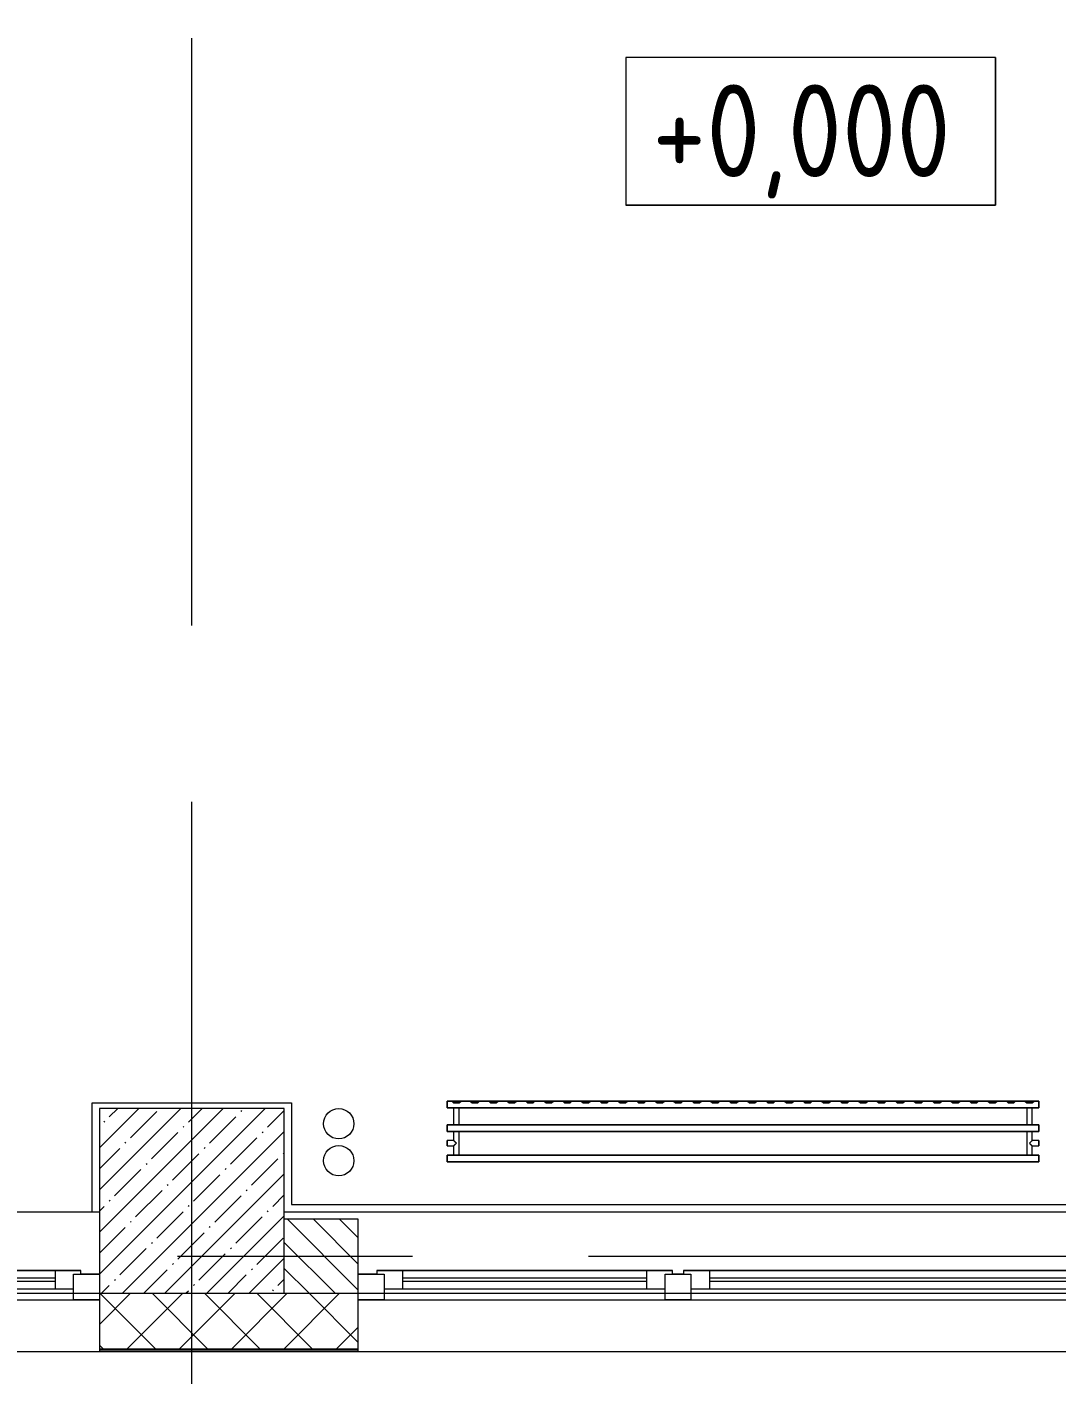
# Model space of a CAD drawing. Header units: millimetres. Extents: x 2623 to 216772, y -8553 to 29000.
# Drawn here: x 43328 to 46112, y -318 to 3323 of the extents above; entities that cross this region are included whole.
import ezdxf

# ---------------------------------------------------------------- set-up
doc = ezdxf.new("R2010")
doc.units = ezdxf.units.MM
doc.linetypes.add('Осевая', pattern=[3175, 635, -476.25, 1587.5, -476.25])
for name, color, linetype, lineweight in [('A-DETL', 7, 'Continuous', 9), ('A-GLAZ', 7, 'Continuous', 9), ('A-WALL', 7, 'Continuous', 9), ('A-WALL-1', 7, 'Continuous', 13), ('G-ANNO-DIMS', 7, 'Continuous', 9), ('I-WALL', 7, 'Continuous', 9), ('S-COLS', 7, 'Continuous', 9), ('Оси', 7, 'Continuous', 9), ('Оси-2', 7, 'Осевая', 9)]:
    doc.layers.add(name, color=color, linetype=linetype, lineweight=lineweight)
doc.layers.add('A-FLOR-1', color=7, linetype='Continuous', lineweight=9, true_color=0xaaaaaa)
doc.layers.add('M-EQPM-1', color=7, linetype='Continuous', lineweight=9, true_color=0xaaaaaa)
doc.styles.add('GOST Common_5', font='GOST_Common.ttf', dxfattribs={"width": 0.9, "height": 250})

# ---------------------------------------------------------------- blocks, each defined once
blk = doc.blocks.new('BSC_Колонна _Прямоугольная - 500х500-V9-План монтажа стен и перегородок 3 этажа в осях 12-23')
at = {"layer": 'S-COLS'}
h = blk.add_hatch(dxfattribs=at)
h.set_pattern_fill('FP_13', color=256, style=0, pattern_type=2)
h.set_pattern_definition([(45, (-61160, -150), (-57.02463, 57.02463), []), (45, (-61102.975, -150), (-57.02463, 57.02463), [100.806, -20.161, 3.353, -16.808])])
h.paths.add_polyline_path([(-250, -250), (250, -250), (250, 250), (-250, 250)])
for p, q in [((250, 250), (-250, 250)), ((-250, 250), (-250, -250)), ((250, -250), (250, 250)), ((-250, -250), (250, -250))]:
    blk.add_line(p, q, dxfattribs=at)
blk = doc.blocks.new('120_Окно_СКБ_2Ст - 120_Окно_СКБ_2Ст 3100х2500 _мал_створка слева_ 2-22446355-План монтажа стен и перегородок 3 этажа в осях 12-23')
at = {"layer": 'A-GLAZ'}
for p, q in [((-1550, -127), (-1550, -57)), ((-1550, -57), (-1480, -57)), ((1550, -57), (-1550, -57)), ((-1480, -57), (-1480, -127)), ((650, -127), (650, -57)), ((650, -57), (720, -57)), ((720, -57), (720, -127)), ((1480, -127), (1480, -57)), ((1480, -57), (1550, -57)), ((1550, -57), (1550, -127)), ((650, -87), (-1480, -87)), ((-1480, -87), (-1480, -127)), ((-1430, -137), (-1430, -87)), ((-1430, -107), (600, -107)), ((600, -137), (600, -87)), ((650, -127), (650, -87)), ((1480, -87), (720, -87)), ((720, -87), (720, -127)), ((770, -137), (770, -87)), ((770, -107), (1430, -107)), ((1430, -137), (1430, -87)), ((1480, -127), (1480, -87)), ((-1480, -127), (-1550, -127)), ((-1550, -127), (-1500, -127)), ((-1480, -127), (-1500, -127)), ((-1500, -127), (-1500, -137)), ((-1500, -137), (670, -137)), ((670, -137), (-1500, -137)), ((600, -117), (-1430, -117)), ((720, -127), (650, -127)), ((670, -127), (650, -127)), ((670, -127), (700, -127)), ((670, -137), (670, -127)), ((720, -127), (700, -127)), ((700, -127), (700, -137)), ((700, -137), (1500, -137)), ((1500, -137), (700, -137)), ((1430, -117), (770, -117)), ((1550, -127), (1480, -127)), ((1500, -127), (1480, -127)), ((1500, -127), (1550, -127)), ((1500, -137), (1500, -127))]:
    blk.add_line(p, q, dxfattribs=at)
blk = doc.blocks.new('120_Окно_СКБ_2Ст - 120_Окно_СКБ_2Ст 2100х2400 _мал створка справа_-22446225-План монтажа стен и перегородок 3 этажа в осях 12-23')
at = {"layer": 'A-GLAZ'}
for p, q in [((-1050, -127), (-1050, -57)), ((-1050, -57), (-980, -57)), ((1050, -57), (-1050, -57)), ((-980, -57), (-980, -127)), ((150, -127), (150, -57)), ((150, -57), (220, -57)), ((220, -57), (220, -127)), ((980, -127), (980, -57)), ((980, -57), (1050, -57)), ((1050, -57), (1050, -127)), ((150, -87), (-980, -87)), ((-980, -87), (-980, -127)), ((-930, -137), (-930, -87)), ((-930, -107), (100, -107)), ((100, -137), (100, -87)), ((150, -127), (150, -87)), ((980, -87), (220, -87)), ((220, -87), (220, -127)), ((270, -137), (270, -87)), ((270, -107), (930, -107)), ((930, -137), (930, -87)), ((980, -127), (980, -87)), ((-980, -127), (-1050, -127)), ((-1050, -127), (-1000, -127)), ((-980, -127), (-1000, -127)), ((-1000, -127), (-1000, -137)), ((-1000, -137), (170, -137)), ((170, -137), (-1000, -137)), ((100, -117), (-930, -117)), ((220, -127), (150, -127)), ((170, -127), (150, -127)), ((170, -127), (200, -127)), ((170, -137), (170, -127)), ((220, -127), (200, -127)), ((200, -127), (200, -137)), ((200, -137), (1000, -137)), ((1000, -137), (200, -137)), ((930, -117), (270, -117)), ((1050, -127), (980, -127)), ((1000, -127), (980, -127)), ((1000, -127), (1050, -127)), ((1000, -137), (1000, -127))]:
    blk.add_line(p, q, dxfattribs=at)
blk = doc.blocks.new('radiator_prado_classic_z_tip_30_po exemplyaru - Classic Z Тип 30-500-V65-План монтажа стен и перегородок 3 этажа в осях 12-23')
at = {"layer": 'M-EQPM-1'}
for p, q in [((0, 228), (0, 210)), ((1600, 228), (0, 228)), ((0, 210), (0, 228)), ((0, 228), (12.5, 228)), ((12.5, 228), (37.5, 228)), ((37.5, 228), (12.5, 228)), ((12.5, 228), (37.5, 228)), ((12.5, 228), (17.5, 223)), ((12.5, 228), (17.5, 223)), ((32.5, 223), (17.5, 223)), ((17.5, 223), (32.5, 223)), ((32.5, 223), (37.5, 228)), ((37.5, 228), (32.5, 223)), ((37.5, 228), (62.5, 228)), ((62.5, 228), (87.5, 228)), ((87.5, 228), (62.5, 228)), ((62.5, 228), (87.5, 228)), ((62.5, 228), (67.5, 223)), ((62.5, 228), (67.5, 223)), ((82.5, 223), (67.5, 223)), ((67.5, 223), (82.5, 223)), ((82.5, 223), (87.5, 228)), ((87.5, 228), (82.5, 223)), ((87.5, 228), (112.5, 228)), ((112.5, 228), (137.5, 228)), ((137.5, 228), (112.5, 228)), ((112.5, 228), (137.5, 228)), ((112.5, 228), (117.5, 223)), ((112.5, 228), (117.5, 223)), ((132.5, 223), (117.5, 223)), ((117.5, 223), (132.5, 223)), ((132.5, 223), (137.5, 228)), ((137.5, 228), (132.5, 223)), ((137.5, 228), (162.5, 228)), ((162.5, 228), (187.5, 228)), ((187.5, 228), (162.5, 228)), ((162.5, 228), (187.5, 228)), ((162.5, 228), (167.5, 223)), ((162.5, 228), (167.5, 223)), ((182.5, 223), (167.5, 223)), ((167.5, 223), (182.5, 223)), ((182.5, 223), (187.5, 228)), ((187.5, 228), (182.5, 223)), ((187.5, 228), (212.5, 228)), ((212.5, 228), (237.5, 228)), ((237.5, 228), (212.5, 228)), ((212.5, 228), (237.5, 228)), ((212.5, 228), (217.5, 223)), ((212.5, 228), (217.5, 223)), ((232.5, 223), (217.5, 223)), ((217.5, 223), (232.5, 223)), ((232.5, 223), (237.5, 228)), ((237.5, 228), (232.5, 223)), ((237.5, 228), (262.5, 228)), ((262.5, 228), (287.5, 228)), ((287.5, 228), (262.5, 228)), ((262.5, 228), (287.5, 228)), ((262.5, 228), (267.5, 223)), ((262.5, 228), (267.5, 223)), ((282.5, 223), (267.5, 223)), ((267.5, 223), (282.5, 223)), ((282.5, 223), (287.5, 228)), ((287.5, 228), (282.5, 223)), ((287.5, 228), (312.5, 228)), ((312.5, 228), (337.5, 228)), ((337.5, 228), (312.5, 228)), ((312.5, 228), (337.5, 228)), ((312.5, 228), (317.5, 223)), ((312.5, 228), (317.5, 223)), ((332.5, 223), (317.5, 223)), ((317.5, 223), (332.5, 223)), ((332.5, 223), (337.5, 228)), ((337.5, 228), (332.5, 223)), ((337.5, 228), (362.5, 228)), ((362.5, 228), (387.5, 228)), ((387.5, 228), (362.5, 228)), ((362.5, 228), (387.5, 228)), ((362.5, 228), (367.5, 223)), ((362.5, 228), (367.5, 223)), ((382.5, 223), (367.5, 223)), ((367.5, 223), (382.5, 223)), ((382.5, 223), (387.5, 228)), ((387.5, 228), (382.5, 223)), ((387.5, 228), (412.5, 228)), ((412.5, 228), (437.5, 228)), ((437.5, 228), (412.5, 228)), ((412.5, 228), (437.5, 228)), ((412.5, 228), (417.5, 223)), ((412.5, 228), (417.5, 223)), ((432.5, 223), (417.5, 223)), ((417.5, 223), (432.5, 223)), ((432.5, 223), (437.5, 228)), ((437.5, 228), (432.5, 223)), ((437.5, 228), (462.5, 228)), ((462.5, 228), (487.5, 228)), ((487.5, 228), (462.5, 228)), ((462.5, 228), (487.5, 228)), ((462.5, 228), (467.5, 223)), ((462.5, 228), (467.5, 223)), ((482.5, 223), (467.5, 223)), ((467.5, 223), (482.5, 223)), ((482.5, 223), (487.5, 228)), ((487.5, 228), (482.5, 223)), ((487.5, 228), (512.5, 228)), ((512.5, 228), (537.5, 228)), ((537.5, 228), (512.5, 228)), ((512.5, 228), (537.5, 228)), ((512.5, 228), (517.5, 223)), ((512.5, 228), (517.5, 223)), ((532.5, 223), (517.5, 223)), ((517.5, 223), (532.5, 223)), ((532.5, 223), (537.5, 228)), ((537.5, 228), (532.5, 223)), ((537.5, 228), (562.5, 228)), ((562.5, 228), (587.5, 228)), ((587.5, 228), (562.5, 228)), ((562.5, 228), (587.5, 228)), ((562.5, 228), (567.5, 223)), ((562.5, 228), (567.5, 223)), ((582.5, 223), (567.5, 223)), ((567.5, 223), (582.5, 223)), ((582.5, 223), (587.5, 228)), ((587.5, 228), (582.5, 223)), ((587.5, 228), (612.5, 228)), ((612.5, 228), (637.5, 228)), ((637.5, 228), (612.5, 228)), ((612.5, 228), (637.5, 228)), ((612.5, 228), (617.5, 223)), ((612.5, 228), (617.5, 223)), ((632.5, 223), (617.5, 223)), ((617.5, 223), (632.5, 223)), ((632.5, 223), (637.5, 228)), ((637.5, 228), (632.5, 223)), ((637.5, 228), (662.5, 228)), ((662.5, 228), (687.5, 228)), ((687.5, 228), (662.5, 228)), ((662.5, 228), (687.5, 228)), ((662.5, 228), (667.5, 223)), ((662.5, 228), (667.5, 223)), ((682.5, 223), (667.5, 223)), ((667.5, 223), (682.5, 223)), ((682.5, 223), (687.5, 228)), ((687.5, 228), (682.5, 223)), ((687.5, 228), (712.5, 228)), ((712.5, 228), (737.5, 228)), ((737.5, 228), (712.5, 228)), ((712.5, 228), (737.5, 228)), ((712.5, 228), (717.5, 223)), ((712.5, 228), (717.5, 223)), ((732.5, 223), (717.5, 223)), ((717.5, 223), (732.5, 223)), ((732.5, 223), (737.5, 228)), ((737.5, 228), (732.5, 223)), ((737.5, 228), (762.5, 228)), ((762.5, 228), (787.5, 228)), ((787.5, 228), (762.5, 228)), ((762.5, 228), (787.5, 228)), ((762.5, 228), (767.5, 223)), ((762.5, 228), (767.5, 223)), ((782.5, 223), (767.5, 223)), ((767.5, 223), (782.5, 223)), ((782.5, 223), (787.5, 228)), ((787.5, 228), (782.5, 223)), ((787.5, 228), (812.5, 228)), ((812.5, 228), (837.5, 228)), ((837.5, 228), (812.5, 228)), ((812.5, 228), (837.5, 228)), ((812.5, 228), (817.5, 223)), ((812.5, 228), (817.5, 223)), ((832.5, 223), (817.5, 223)), ((817.5, 223), (832.5, 223)), ((832.5, 223), (837.5, 228)), ((837.5, 228), (832.5, 223)), ((837.5, 228), (862.5, 228)), ((862.5, 228), (887.5, 228)), ((887.5, 228), (862.5, 228)), ((862.5, 228), (887.5, 228)), ((862.5, 228), (867.5, 223)), ((862.5, 228), (867.5, 223)), ((882.5, 223), (867.5, 223)), ((867.5, 223), (882.5, 223)), ((882.5, 223), (887.5, 228)), ((887.5, 228), (882.5, 223)), ((887.5, 228), (912.5, 228)), ((912.5, 228), (937.5, 228)), ((937.5, 228), (912.5, 228)), ((912.5, 228), (937.5, 228)), ((912.5, 228), (917.5, 223)), ((912.5, 228), (917.5, 223)), ((932.5, 223), (917.5, 223)), ((917.5, 223), (932.5, 223)), ((932.5, 223), (937.5, 228)), ((937.5, 228), (932.5, 223)), ((937.5, 228), (962.5, 228)), ((962.5, 228), (987.5, 228)), ((987.5, 228), (962.5, 228)), ((962.5, 228), (987.5, 228)), ((962.5, 228), (967.5, 223)), ((962.5, 228), (967.5, 223)), ((982.5, 223), (967.5, 223)), ((967.5, 223), (982.5, 223)), ((982.5, 223), (987.5, 228)), ((987.5, 228), (982.5, 223)), ((987.5, 228), (1012.5, 228)), ((1012.5, 228), (1037.5, 228)), ((1037.5, 228), (1012.5, 228)), ((1012.5, 228), (1037.5, 228)), ((1012.5, 228), (1017.5, 223)), ((1012.5, 228), (1017.5, 223)), ((1032.5, 223), (1017.5, 223)), ((1017.5, 223), (1032.5, 223)), ((1032.5, 223), (1037.5, 228)), ((1037.5, 228), (1032.5, 223)), ((1037.5, 228), (1062.5, 228)), ((1062.5, 228), (1087.5, 228)), ((1087.5, 228), (1062.5, 228)), ((1062.5, 228), (1087.5, 228)), ((1062.5, 228), (1067.5, 223)), ((1062.5, 228), (1067.5, 223)), ((1082.5, 223), (1067.5, 223)), ((1067.5, 223), (1082.5, 223)), ((1082.5, 223), (1087.5, 228)), ((1087.5, 228), (1082.5, 223)), ((1087.5, 228), (1112.5, 228)), ((1112.5, 228), (1137.5, 228)), ((1137.5, 228), (1112.5, 228)), ((1112.5, 228), (1137.5, 228)), ((1112.5, 228), (1117.5, 223)), ((1112.5, 228), (1117.5, 223)), ((1132.5, 223), (1117.5, 223)), ((1117.5, 223), (1132.5, 223)), ((1132.5, 223), (1137.5, 228)), ((1137.5, 228), (1132.5, 223)), ((1137.5, 228), (1162.5, 228)), ((1162.5, 228), (1187.5, 228)), ((1187.5, 228), (1162.5, 228)), ((1162.5, 228), (1187.5, 228)), ((1162.5, 228), (1167.5, 223)), ((1162.5, 228), (1167.5, 223)), ((1182.5, 223), (1167.5, 223)), ((1167.5, 223), (1182.5, 223)), ((1182.5, 223), (1187.5, 228)), ((1187.5, 228), (1182.5, 223)), ((1187.5, 228), (1212.5, 228)), ((1212.5, 228), (1237.5, 228)), ((1237.5, 228), (1212.5, 228)), ((1212.5, 228), (1237.5, 228)), ((1212.5, 228), (1217.5, 223)), ((1212.5, 228), (1217.5, 223)), ((1232.5, 223), (1217.5, 223)), ((1217.5, 223), (1232.5, 223)), ((1232.5, 223), (1237.5, 228)), ((1237.5, 228), (1232.5, 223)), ((1237.5, 228), (1262.5, 228)), ((1262.5, 228), (1287.5, 228)), ((1287.5, 228), (1262.5, 228)), ((1262.5, 228), (1287.5, 228)), ((1262.5, 228), (1267.5, 223)), ((1262.5, 228), (1267.5, 223)), ((1282.5, 223), (1267.5, 223)), ((1267.5, 223), (1282.5, 223)), ((1282.5, 223), (1287.5, 228)), ((1287.5, 228), (1282.5, 223)), ((1287.5, 228), (1312.5, 228)), ((1312.5, 228), (1337.5, 228)), ((1337.5, 228), (1312.5, 228)), ((1312.5, 228), (1337.5, 228)), ((1312.5, 228), (1317.5, 223)), ((1312.5, 228), (1317.5, 223)), ((1332.5, 223), (1317.5, 223)), ((1317.5, 223), (1332.5, 223)), ((1332.5, 223), (1337.5, 228)), ((1337.5, 228), (1332.5, 223)), ((1337.9, 228), (1362.5, 228)), ((1362.5, 228), (1387.5, 228)), ((1387.5, 228), (1362.5, 228)), ((1362.5, 228), (1387.5, 228)), ((1362.5, 228), (1367.5, 223)), ((1362.5, 228), (1367.5, 223)), ((1382.5, 223), (1367.5, 223)), ((1367.5, 223), (1382.5, 223)), ((1382.5, 223), (1387.5, 228)), ((1387.5, 228), (1382.5, 223)), ((1387.5, 228), (1412.5, 228)), ((1412.5, 228), (1437.5, 228)), ((1437.5, 228), (1412.5, 228)), ((1412.5, 228), (1437.5, 228)), ((1412.5, 228), (1417.5, 223)), ((1412.5, 228), (1417.5, 223)), ((1432.5, 223), (1417.5, 223)), ((1417.5, 223), (1432.5, 223)), ((1432.5, 223), (1437.5, 228)), ((1437.5, 228), (1432.5, 223)), ((1437.5, 228), (1462.5, 228)), ((1462.5, 228), (1487.5, 228)), ((1487.5, 228), (1462.5, 228)), ((1462.5, 228), (1487.5, 228)), ((1462.5, 228), (1467.5, 223)), ((1462.5, 228), (1467.5, 223)), ((1482.5, 223), (1467.5, 223)), ((1467.5, 223), (1482.5, 223)), ((1482.5, 223), (1487.5, 228)), ((1487.5, 228), (1482.5, 223)), ((1487.5, 228), (1512.5, 228)), ((1512.5, 228), (1537.5, 228)), ((1537.5, 228), (1512.5, 228)), ((1512.5, 228), (1537.5, 228)), ((1512.5, 228), (1517.5, 223)), ((1512.5, 228), (1517.5, 223)), ((1532.5, 223), (1517.5, 223)), ((1517.5, 223), (1532.5, 223)), ((1532.5, 223), (1537.5, 228)), ((1537.5, 228), (1532.5, 223)), ((1537.5, 228), (1562.5, 228)), ((1562.5, 228), (1587.5, 228)), ((1587.5, 228), (1562.5, 228)), ((1562.5, 228), (1587.5, 228)), ((1562.5, 228), (1567.5, 223)), ((1562.5, 228), (1567.5, 223)), ((1582.5, 223), (1567.5, 223)), ((1567.5, 223), (1582.5, 223)), ((1582.5, 223), (1587.5, 228)), ((1587.5, 228), (1582.5, 223)), ((1587.5, 228), (1600, 228)), ((1600, 210), (1600, 228)), ((1600, 228), (1600, 210)), ((0, 210), (1600, 210)), ((17.5, 210), (0, 210)), ((17.5, 210), (17.5, 164)), ((17.5, 210), (17.5, 164)), ((17.8, 210), (17.5, 210)), ((17.5, 210), (32.5, 210)), ((17.8, 210), (17.5, 210)), ((17.5, 210), (32.5, 210)), ((18.5, 210), (17.8, 210)), ((18.5, 210), (17.8, 210)), ((32.5, 210), (18.5, 210)), ((19.7, 210), (18.5, 210)), ((31.5, 210), (18.5, 210)), ((21.2, 210), (19.7, 210)), ((23.1, 210), (21.2, 210)), ((25, 210), (23.1, 210)), ((26.9, 210), (25, 210)), ((28.7, 210), (26.9, 210)), ((30.3, 210), (28.7, 210)), ((31.5, 210), (30.3, 210)), ((32.2, 210), (31.5, 210)), ((32.5, 210), (32.2, 210)), ((32.5, 164), (32.5, 210)), ((32.5, 164), (32.5, 210)), ((1567.5, 210), (32.5, 210)), ((1567.5, 210), (1567.5, 164)), ((1567.5, 210), (1567.5, 164)), ((1568.5, 210), (1567.5, 210)), ((1567.5, 210), (1582.5, 210)), ((1582.5, 210), (1567.5, 210)), ((1567.5, 210), (1571.2, 210)), ((1569.7, 210), (1568.5, 210)), ((1581.5, 210), (1568.5, 210)), ((1575, 210), (1569.7, 210)), ((1571.2, 210), (1582.5, 210)), ((1576.9, 210), (1575, 210)), ((1582.5, 210), (1576.9, 210)), ((1582.5, 164), (1582.5, 210)), ((1582.5, 164), (1582.5, 210)), ((1600, 210), (1582.5, 210)), ((1600, 164), (0, 164)), ((0, 164), (0, 146)), ((0, 146), (0, 164)), ((0, 164), (17.5, 164)), ((0, 146), (1600, 146)), ((17.5, 146), (0, 146)), ((17.8, 164), (17.5, 164)), ((17.5, 164), (19.7, 164)), ((23.1, 164), (17.5, 164)), ((17.5, 164), (32.5, 164)), ((17.5, 146), (17.5, 121.5)), ((17.5, 146), (17.5, 121.5)), ((17.5, 146), (17.8, 146)), ((32.5, 146), (17.5, 146)), ((17.5, 146), (17.8, 146)), ((32.5, 146), (17.5, 146)), ((32.5, 164), (17.8, 164)), ((17.8, 146), (25, 146)), ((17.8, 146), (21.2, 146)), ((18.5, 164), (31.5, 164)), ((31.5, 146), (18.5, 146)), ((19.7, 164), (21.2, 164)), ((21.2, 164), (23.1, 164)), ((21.2, 146), (23.1, 146)), ((23.1, 164), (25, 164)), ((26.9, 164), (23.1, 164)), ((23.1, 146), (28.7, 146)), ((25, 164), (26.9, 164)), ((25, 146), (32.5, 146)), ((26.9, 164), (28.7, 164)), ((28.7, 164), (26.9, 164)), ((28.7, 164), (30.3, 164)), ((32.5, 164), (28.7, 164)), ((28.7, 146), (30.3, 146)), ((30.3, 164), (31.5, 164)), ((30.3, 146), (32.5, 146)), ((31.5, 164), (32.2, 164)), ((32.2, 164), (32.5, 164)), ((32.5, 164), (1567.5, 164)), ((32.5, 82), (32.5, 146)), ((32.5, 82), (32.5, 146)), ((1567.5, 146), (32.5, 146)), ((1582.5, 164), (1567.5, 164)), ((1567.5, 164), (1582.5, 164)), ((1582.5, 164), (1567.5, 164)), ((1567.5, 164), (1582.5, 164)), ((1567.5, 146), (1567.5, 82)), ((1567.5, 146), (1567.5, 82)), ((1567.5, 146), (1582.5, 146)), ((1582.5, 146), (1567.5, 146)), ((1567.5, 146), (1582.5, 146)), ((1568.5, 146), (1567.5, 146)), ((1568.5, 164), (1581.5, 164)), ((1569.7, 146), (1568.5, 146)), ((1581.5, 146), (1568.5, 146)), ((1575, 146), (1569.7, 146)), ((1576.9, 146), (1575, 146)), ((1582.5, 146), (1576.9, 146)), ((1582.5, 164), (1600, 164)), ((1582.5, 121.5), (1582.5, 146)), ((1582.5, 121.5), (1582.5, 146)), ((1600, 146), (1582.5, 146)), ((1600, 146), (1600, 164)), ((1600, 164), (1600, 146)), ((17.5, 121.5), (0, 121.5)), ((17.5, 121.5), (0, 121.5)), ((0, 121.5), (0, 121.2)), ((0, 106.5), (0, 121.5)), ((0, 121.2), (0, 106.8)), ((0, 121.2), (0, 120.5)), ((0, 120.5), (0, 121.2)), ((0, 121.2), (0, 121.2)), ((0, 120.5), (0, 119.3)), ((0, 119.3), (0, 120.5)), ((0, 119.3), (0, 117.8)), ((0, 117.8), (0, 119.3)), ((0, 117.8), (0, 115.9)), ((0, 115.9), (0, 117.8)), ((0, 115.9), (0, 114)), ((0, 114), (0, 115.9)), ((0, 114), (0, 112.1)), ((0, 112.1), (0, 114)), ((0, 112.1), (0, 110.2)), ((0, 110.2), (0, 112.1)), ((0, 110.2), (0, 108.7)), ((0, 108.7), (0, 110.2)), ((1600, 121.5), (1582.5, 121.5)), ((1600, 121.5), (1582.5, 121.5)), ((1600, 121.5), (1600, 106.5)), ((1600, 121.2), (1600, 121.5)), ((1600, 121.5), (1600, 121.2)), ((1600, 121.2), (1600, 121.5)), ((1600, 106.8), (1600, 121.2)), ((1600, 121.2), (1600, 106.8)), ((1600, 106.8), (1600, 121.2)), ((0, 108.7), (0, 106.8)), ((0, 106.8), (0, 108.7)), ((0, 106.8), (0, 106.5)), ((0, 106.8), (0, 106.8)), ((0, 106.5), (17.5, 106.5)), ((0, 106.5), (17.5, 106.5)), ((1600, 82), (0, 82)), ((0, 82), (0, 64)), ((0, 64), (0, 82)), ((0, 82), (17.5, 82)), ((17.5, 106.5), (17.5, 82)), ((17.5, 106.5), (17.5, 82)), ((32.5, 82), (17.5, 82)), ((17.5, 82), (32.5, 82)), ((21.2, 82), (17.5, 82)), ((17.5, 82), (32.5, 82)), ((18.5, 82), (31.5, 82)), ((32.2, 82), (21.2, 82)), ((32.5, 82), (32.2, 82)), ((32.5, 82), (1567.5, 82)), ((1582.5, 82), (1567.5, 82)), ((1567.5, 82), (1582.5, 82)), ((1582.5, 82), (1567.5, 82)), ((1567.5, 82), (1582.5, 82)), ((1568.5, 82), (1581.5, 82)), ((1582.5, 82), (1582.5, 106.5)), ((1582.5, 106.5), (1600, 106.5)), ((1582.5, 82), (1582.5, 106.5)), ((1582.5, 106.5), (1600, 106.5)), ((1582.5, 82), (1600, 82)), ((1600, 106.5), (1600, 106.8)), ((1600, 106.8), (1600, 106.5)), ((1600, 106.5), (1600, 106.8)), ((1600, 64), (1600, 82)), ((1600, 82), (1600, 64)), ((1600, 64), (0, 64)), ((0, 64), (1600, 64))]:
    blk.add_line(p, q, dxfattribs=at)
for points, knots in [([(17.8, 121.2), (17.7, 121.3), (17.7, 121.3), (17.5, 121.5), (17.5, 121.5), (17.5, 121.5)], [0.8571429, 0.8571429, 0.8571429, 0.8571429, 0.8928571, 0.9285714, 1, 1, 1, 1]), ([(17.5, 121.5), (17.5, 121.5), (17.5, 121.5), (17.7, 121.3), (17.7, 121.3), (17.8, 121.2)], [0, 0, 0, 0, 0.0714286, 0.1071429, 0.1428571, 0.1428571, 0.1428571, 0.1428571]), ([(17.5, 121.5), (17.5, 121.5), (17.5, 121.5), (17.7, 121.3), (17.7, 121.3), (17.8, 121.2)], [0, 0, 0, 0, 0.0714286, 0.1071429, 0.1428571, 0.1428571, 0.1428571, 0.1428571]), ([(25, 114), (24.5, 114.5), (23.6, 115.4), (22.4, 116.6), (21.6, 117.4), (21.1, 117.9), (20.8, 118.2), (20.5, 118.5), (20.2, 118.8), (19.8, 119.1), (19.6, 119.4), (19.3, 119.7), (19, 120), (18.7, 120.3), (18.5, 120.5), (18.3, 120.7), (18.1, 120.9), (17.9, 121.1), (17.8, 121.2), (17.7, 121.3), (17.5, 121.5), (17.5, 121.5), (17.5, 121.5)], [0, 0, 0, 0, 0.142857, 0.285714, 0.357143, 0.392857, 0.428571, 0.464286, 0.5, 0.535714, 0.571429, 0.607143, 0.642857, 0.678571, 0.714286, 0.75, 0.785714, 0.821429, 0.857143, 0.892857, 0.928571, 1, 1, 1, 1]), ([(17.5, 106.5), (17.5, 106.5), (17.5, 106.5), (17.7, 106.7), (17.8, 106.8), (17.9, 106.9), (18.1, 107.1), (18.3, 107.3), (18.5, 107.5), (18.7, 107.7), (19, 108), (19.3, 108.3), (19.6, 108.6), (19.8, 108.9), (20.3, 109.3), (20.7, 109.7), (21.1, 110.1), (21.6, 110.6), (22.4, 111.4), (23.6, 112.6), (24.5, 113.5), (25, 114)], [0, 0, 0, 0, 0.071429, 0.107143, 0.142857, 0.178571, 0.214286, 0.25, 0.285714, 0.321429, 0.357143, 0.392857, 0.428571, 0.464286, 0.5, 0.571429, 0.607143, 0.642857, 0.714286, 0.857143, 1, 1, 1, 1]), ([(17.8, 106.8), (17.8, 106.8), (17.9, 106.9), (18.1, 107.1), (18.3, 107.3), (18.5, 107.5), (18.7, 107.7), (19, 108), (19.3, 108.3), (19.6, 108.6), (19.9, 108.8), (20.3, 109.3), (20.6, 109.6), (20.8, 109.8)], [0.1428571, 0.1428571, 0.1428571, 0.1428571, 0.1785714, 0.2142857, 0.25, 0.2857143, 0.3214286, 0.3571429, 0.3928571, 0.4285714, 0.4642857, 0.5, 0.5714286, 0.5714286, 0.5714286, 0.5714286]), ([(19.6, 119.4), (19.7, 119.3), (19.9, 119.2), (20.3, 118.7), (20.6, 118.4), (20.8, 118.2)], [0.4285714, 0.4285714, 0.4285714, 0.4285714, 0.4642857, 0.5, 0.5714286, 0.5714286, 0.5714286, 0.5714286]), ([(19.6, 119.4), (19.7, 119.3), (19.8, 119.1), (20.3, 118.7), (20.6, 118.4), (20.8, 118.2)], [0.4285714, 0.4285714, 0.4285714, 0.4285714, 0.4642857, 0.5, 0.5714286, 0.5714286, 0.5714286, 0.5714286]), ([(22.1, 116.9), (21.9, 117.1), (21.6, 117.4), (21.1, 117.9), (20.9, 118.1), (20.8, 118.2)], [0.2857143, 0.2857143, 0.2857143, 0.2857143, 0.3571429, 0.3928571, 0.4285714, 0.4285714, 0.4285714, 0.4285714]), ([(20.8, 118.2), (20.9, 118.1), (21.1, 117.9), (21.6, 117.4), (21.9, 117.1), (22.1, 116.9)], [0.5714286, 0.5714286, 0.5714286, 0.5714286, 0.6071429, 0.6428571, 0.7142857, 0.7142857, 0.7142857, 0.7142857]), ([(20.8, 118.2), (20.9, 118.1), (21.1, 117.9), (21.6, 117.4), (21.9, 117.1), (22.1, 116.9)], [0.5714286, 0.5714286, 0.5714286, 0.5714286, 0.6071429, 0.6428571, 0.7142857, 0.7142857, 0.7142857, 0.7142857]), ([(20.8, 109.8), (20.9, 109.9), (21.1, 110.1), (21.6, 110.6), (21.9, 110.9), (22.1, 111.1)], [0.5714286, 0.5714286, 0.5714286, 0.5714286, 0.6071429, 0.6428571, 0.7142857, 0.7142857, 0.7142857, 0.7142857]), ([(22.1, 111.1), (21.9, 110.9), (21.6, 110.6), (21.1, 110.1), (20.9, 109.9), (20.8, 109.8)], [0.2857143, 0.2857143, 0.2857143, 0.2857143, 0.3571429, 0.3928571, 0.4285714, 0.4285714, 0.4285714, 0.4285714]), ([(22.1, 111.1), (21.9, 110.9), (21.6, 110.6), (21.1, 110.1), (20.9, 109.9), (20.8, 109.8)], [0.2857143, 0.2857143, 0.2857143, 0.2857143, 0.3571429, 0.3928571, 0.4285714, 0.4285714, 0.4285714, 0.4285714]), ([(1575, 114), (1575.5, 114.5), (1576.4, 115.4), (1577.6, 116.6), (1578.4, 117.4), (1578.9, 117.9), (1579.2, 118.2), (1579.5, 118.5), (1579.8, 118.8), (1580.1, 119.2), (1580.4, 119.4), (1580.7, 119.7), (1581, 120), (1581.3, 120.3), (1581.5, 120.5), (1581.7, 120.7), (1581.9, 120.9), (1582.1, 121.1), (1582.2, 121.2), (1582.3, 121.3), (1582.5, 121.5), (1582.5, 121.5), (1582.5, 121.5)], [0, 0, 0, 0, 0.142857, 0.285714, 0.357143, 0.392857, 0.428571, 0.464286, 0.5, 0.535714, 0.571429, 0.607143, 0.642857, 0.678571, 0.714286, 0.75, 0.785714, 0.821429, 0.857143, 0.892857, 0.928571, 1, 1, 1, 1]), ([(1582.5, 106.5), (1582.5, 106.5), (1582.5, 106.5), (1582.3, 106.7), (1582.2, 106.8), (1582.1, 106.9), (1581.9, 107.1), (1581.7, 107.3), (1581.5, 107.5), (1581.3, 107.7), (1581, 108), (1580.7, 108.3), (1580.4, 108.6), (1580.1, 108.8), (1579.7, 109.3), (1579.3, 109.7), (1578.9, 110.1), (1578.4, 110.6), (1577.6, 111.4), (1576.4, 112.6), (1575.5, 113.5), (1575, 114)], [0, 0, 0, 0, 0.071429, 0.107143, 0.142857, 0.178571, 0.214286, 0.25, 0.285714, 0.321429, 0.357143, 0.392857, 0.428571, 0.464286, 0.5, 0.571429, 0.607143, 0.642857, 0.714286, 0.857143, 1, 1, 1, 1]), ([(1582.2, 121.2), (1582.2, 121.2), (1582.1, 121.1), (1581.9, 120.9), (1581.7, 120.7), (1581.5, 120.5), (1581.3, 120.3), (1581, 120), (1580.7, 119.7), (1580.4, 119.4), (1580.1, 119.2), (1579.7, 118.7), (1579.3, 118.3), (1578.9, 117.9), (1578.4, 117.4), (1577.6, 116.6), (1576.9, 115.9), (1576.4, 115.4)], [0.1428571, 0.1428571, 0.1428571, 0.1428571, 0.1785714, 0.2142857, 0.25, 0.2857143, 0.3214286, 0.3571429, 0.3928571, 0.4285714, 0.4642857, 0.5, 0.5714286, 0.6071429, 0.6428571, 0.7142857, 0.8571429, 0.8571429, 0.8571429, 0.8571429]), ([(1582.2, 121.2), (1582.2, 121.2), (1582.1, 121.1), (1581.9, 120.9), (1581.7, 120.7), (1581.5, 120.5), (1581.3, 120.3), (1581, 120), (1580.7, 119.7), (1580.4, 119.4), (1580.1, 119.2), (1579.7, 118.7), (1579.3, 118.3), (1578.9, 117.9), (1578.4, 117.4), (1577.6, 116.6), (1576.9, 115.9), (1576.4, 115.4)], [0.1428571, 0.1428571, 0.1428571, 0.1428571, 0.1785714, 0.2142857, 0.25, 0.2857143, 0.3214286, 0.3571429, 0.3928571, 0.4285714, 0.4642857, 0.5, 0.5714286, 0.6071429, 0.6428571, 0.7142857, 0.8571429, 0.8571429, 0.8571429, 0.8571429]), ([(1576.4, 115.4), (1576.9, 115.9), (1577.6, 116.6), (1578.4, 117.4), (1578.9, 117.9), (1579.2, 118.2), (1579.5, 118.5), (1579.8, 118.8), (1580.1, 119.2), (1580.4, 119.4), (1580.7, 119.7), (1581, 120), (1581.3, 120.3), (1581.5, 120.5), (1581.7, 120.7), (1581.9, 120.9), (1582.1, 121.1), (1582.2, 121.2), (1582.2, 121.2)], [0.1428571, 0.1428571, 0.1428571, 0.1428571, 0.2857143, 0.3571429, 0.3928571, 0.4285714, 0.4642857, 0.5, 0.5357143, 0.5714286, 0.6071429, 0.6428571, 0.6785714, 0.7142857, 0.75, 0.7857143, 0.8214286, 0.8571429, 0.8571429, 0.8571429, 0.8571429]), ([(1577.9, 111.1), (1578.1, 110.9), (1578.4, 110.6), (1578.9, 110.1), (1579.2, 109.8), (1579.5, 109.5), (1579.8, 109.2), (1580.1, 108.8), (1580.4, 108.6), (1580.7, 108.3), (1581, 108), (1581.3, 107.7), (1581.5, 107.5), (1581.7, 107.3), (1581.9, 107.1), (1582.1, 106.9), (1582.2, 106.8), (1582.2, 106.8)], [0.2857143, 0.2857143, 0.2857143, 0.2857143, 0.3571429, 0.3928571, 0.4285714, 0.4642857, 0.5, 0.5357143, 0.5714286, 0.6071429, 0.6428571, 0.6785714, 0.7142857, 0.75, 0.7857143, 0.8214286, 0.8571429, 0.8571429, 0.8571429, 0.8571429]), ([(1577.9, 111.1), (1578.1, 110.9), (1578.4, 110.6), (1578.9, 110.1), (1579.2, 109.8), (1579.5, 109.5), (1579.8, 109.2), (1580.1, 108.8), (1580.4, 108.6), (1580.7, 108.3), (1581, 108), (1581.3, 107.7), (1581.5, 107.5), (1581.7, 107.3), (1581.9, 107.1), (1582.1, 106.9), (1582.2, 106.8), (1582.2, 106.8)], [0.2857143, 0.2857143, 0.2857143, 0.2857143, 0.3571429, 0.3928571, 0.4285714, 0.4642857, 0.5, 0.5357143, 0.5714286, 0.6071429, 0.6428571, 0.6785714, 0.7142857, 0.75, 0.7857143, 0.8214286, 0.8571429, 0.8571429, 0.8571429, 0.8571429]), ([(1582.2, 106.8), (1582.2, 106.8), (1582.1, 106.9), (1581.9, 107.1), (1581.7, 107.3), (1581.5, 107.5), (1581.3, 107.7), (1581, 108), (1580.7, 108.3), (1580.4, 108.6), (1580.1, 108.8), (1579.7, 109.3), (1579.3, 109.7), (1578.9, 110.1), (1578.4, 110.6), (1578.1, 110.9), (1577.9, 111.1)], [0.1428571, 0.1428571, 0.1428571, 0.1428571, 0.1785714, 0.2142857, 0.25, 0.2857143, 0.3214286, 0.3571429, 0.3928571, 0.4285714, 0.4642857, 0.5, 0.5714286, 0.6071429, 0.6428571, 0.7142857, 0.7142857, 0.7142857, 0.7142857]), ([(1582.5, 121.5), (1582.5, 121.5), (1582.5, 121.5), (1582.3, 121.3), (1582.3, 121.3), (1582.2, 121.2)], [0, 0, 0, 0, 0.0714286, 0.1071429, 0.1428571, 0.1428571, 0.1428571, 0.1428571]), ([(1582.5, 121.5), (1582.5, 121.5), (1582.5, 121.5), (1582.3, 121.3), (1582.3, 121.3), (1582.2, 121.2)], [0, 0, 0, 0, 0.0714286, 0.1071429, 0.1428571, 0.1428571, 0.1428571, 0.1428571]), ([(1582.2, 121.2), (1582.3, 121.3), (1582.3, 121.3), (1582.5, 121.5), (1582.5, 121.5), (1582.5, 121.5)], [0.8571429, 0.8571429, 0.8571429, 0.8571429, 0.8928571, 0.9285714, 1, 1, 1, 1]), ([(17.5, 106.5), (17.5, 106.5), (17.5, 106.5), (17.7, 106.7), (17.7, 106.7), (17.8, 106.8)], [0, 0, 0, 0, 0.0714286, 0.1071429, 0.1428571, 0.1428571, 0.1428571, 0.1428571]), ([(17.8, 106.8), (17.7, 106.7), (17.7, 106.7), (17.5, 106.5), (17.5, 106.5), (17.5, 106.5)], [0.8571429, 0.8571429, 0.8571429, 0.8571429, 0.8928571, 0.9285714, 1, 1, 1, 1]), ([(17.8, 106.8), (17.7, 106.7), (17.7, 106.7), (17.5, 106.5), (17.5, 106.5), (17.5, 106.5)], [0.8571429, 0.8571429, 0.8571429, 0.8571429, 0.8928571, 0.9285714, 1, 1, 1, 1]), ([(1582.2, 106.8), (1582.3, 106.7), (1582.3, 106.7), (1582.5, 106.5), (1582.5, 106.5), (1582.5, 106.5)], [0.8571429, 0.8571429, 0.8571429, 0.8571429, 0.8928571, 0.9285714, 1, 1, 1, 1]), ([(1582.2, 106.8), (1582.3, 106.7), (1582.3, 106.7), (1582.5, 106.5), (1582.5, 106.5), (1582.5, 106.5)], [0.8571429, 0.8571429, 0.8571429, 0.8571429, 0.8928571, 0.9285714, 1, 1, 1, 1]), ([(1582.5, 106.5), (1582.5, 106.5), (1582.5, 106.5), (1582.3, 106.7), (1582.3, 106.7), (1582.2, 106.8)], [0, 0, 0, 0, 0.0714286, 0.1071429, 0.1428571, 0.1428571, 0.1428571, 0.1428571])]:
    blk.add_open_spline(points, degree=3, knots=knots, dxfattribs=at)
for points in [[(18.5, 120.5), (18.4, 120.6), (18.3, 120.7), (18.1, 120.9), (17.9, 121.1), (17.8, 121.2), (17.8, 121.2)], [(17.8, 121.2), (17.8, 121.2), (17.9, 121.1), (18.1, 120.9), (18.3, 120.7), (18.5, 120.5), (18.7, 120.3), (19, 120), (19.3, 119.7), (19.5, 119.5), (19.6, 119.4)], [(17.8, 121.2), (17.8, 121.2), (17.9, 121.1), (18.1, 120.9), (18.3, 120.7), (18.4, 120.6), (18.5, 120.5)], [(20.8, 109.8), (20.7, 109.7), (20.5, 109.5), (20.2, 109.2), (19.9, 108.8), (19.6, 108.6), (19.3, 108.3), (19, 108), (18.7, 107.7), (18.5, 107.5), (18.3, 107.3), (18.1, 107.1), (17.9, 106.9), (17.8, 106.8), (17.8, 106.8)], [(19.6, 119.4), (19.5, 119.5), (19.3, 119.7), (19, 120), (18.7, 120.3), (18.6, 120.4), (18.5, 120.5)], [(18.5, 120.5), (18.6, 120.4), (18.7, 120.3), (19, 120), (19.3, 119.7), (19.5, 119.5), (19.6, 119.4)], [(20.8, 118.2), (20.7, 118.3), (20.5, 118.5), (20.2, 118.8), (19.9, 119.2), (19.7, 119.3), (19.6, 119.4)], [(20.8, 109.8), (20.7, 109.7), (20.5, 109.5), (20.2, 109.2), (19.8, 108.9), (19.7, 108.7), (19.6, 108.6)], [(23.6, 115.4), (23.1, 115.9), (22.6, 116.4), (22.1, 116.9)], [(22.1, 116.9), (22.6, 116.4), (23.1, 115.9), (23.6, 115.4)], [(22.1, 116.9), (22.6, 116.4), (23.1, 115.9), (23.6, 115.4)], [(25, 114), (24.5, 113.5), (23.6, 112.6), (22.6, 111.6), (22.1, 111.1)], [(22.1, 111.1), (22.6, 111.6), (23.1, 112.1), (23.6, 112.6)], [(23.6, 112.6), (23.1, 112.1), (22.6, 111.6), (22.1, 111.1)], [(25, 114), (24.5, 114.5), (24, 115), (23.6, 115.4)], [(23.6, 115.4), (24, 115), (24.5, 114.5), (25, 114)], [(23.6, 115.4), (24, 115), (24.5, 114.5), (25, 114)], [(23.6, 112.6), (24, 113), (24.5, 113.5), (25, 114)], [(25, 114), (24.5, 113.5), (24, 113), (23.6, 112.6)], [(1576.4, 115.4), (1576, 115), (1575.5, 114.5), (1575, 114)], [(1576.4, 115.4), (1576, 115), (1575.5, 114.5), (1575, 114)], [(1575, 114), (1575.5, 114.5), (1576, 115), (1576.4, 115.4)], [(1575, 114), (1575.5, 113.5), (1576.4, 112.6), (1577.4, 111.6), (1577.9, 111.1)], [(1575, 114), (1575.5, 113.5), (1576.4, 112.6), (1577.4, 111.6), (1577.9, 111.1)], [(1577.9, 111.1), (1577.4, 111.6), (1576.4, 112.6), (1575.5, 113.5), (1575, 114)], [(18.5, 107.5), (18.4, 107.4), (18.3, 107.3), (18.1, 107.1), (17.9, 106.9), (17.8, 106.8), (17.8, 106.8)], [(19.6, 108.6), (19.5, 108.5), (19.3, 108.3), (19, 108), (18.7, 107.7), (18.6, 107.6), (18.5, 107.5)]]:
    blk.add_open_spline(points, degree=3, dxfattribs=at)
blk = doc.blocks.new('Высотные отметки - 10х4_h_-17668695-План монтажа стен и перегородок 3 этажа в осях 12-23')
at = {"layer": 'G-ANNO-DIMS'}
for p, q in [((-5, 4), (-5, 0)), ((5, 4), (-5, 4)), ((5, 4), (-5, 4)), ((-5, 4), (-5, 0)), ((5, 4), (5, 0)), ((5, 0), (5, 4)), ((5, 0), (-5, 0)), ((-5, 0), (5, 0))]:
    blk.add_line(p, q, dxfattribs=at)

msp = doc.modelspace()

# ---------------------------------------------------------------- hatches: boundary and pattern name
at = {"layer": 'A-WALL'}
h = msp.add_hatch(dxfattribs=at)
h.set_pattern_fill('FP_22', color=256, style=0, pattern_type=2)
h.set_pattern_definition([(135, (-17385.513, 0), (-35.35534, -35.35534), [])])
h.paths.add_polyline_path([(47802.5, -100), (48024.5, -100), (48024.5, 100), (47774.5, 100), (47774.5, -100)])
h.paths.add_polyline_path([(46348.4, -100), (46874.5, -100), (46874.5, 100), (46324.5, 100), (46324.5, -100)])
h.paths.add_polyline_path([(44224.5, -100), (44224.5, 100), (44024.5, 100), (44024.5, -100), (44167.2, -100)])
h.paths.add_polyline_path([(40424.5, -100), (40424.5, 100), (39524.5, 100), (39524.5, -100), (39804.8, -100)])
h.paths.add_polyline_path([(37623.6, -100), (38124.5, -100), (38124.5, 100), (37374.5, 100), (37374.5, -100)])
h.paths.add_polyline_path([(35274.5, -100), (35274.5, 100), (35024.5, 100), (35024.5, -100)])
h.paths.add_polyline_path([(33261.2, -100), (33624.5, -100), (33624.5, 100), (32874.5, 100), (32874.5, -100)])
h.paths.add_polyline_path([(30524.5, -100), (30774.5, -100), (30774.5, 100), (30524.5, 100), (30524.5, 5.7)])
h.paths.add_polyline_path([(26717.6, -100), (26924.5, -100), (26924.5, 100), (26024.5, 100), (26024.5, -100)])
h.paths.add_polyline_path([(25274.5, -100), (25524.5, -100), (25524.5, 100), (25274.5, 100)])
h.paths.add_polyline_path([(24374.5, -100), (24374.5, 100), (23754.5, 100), (23754.5, -100), (23809.4, -100)])
h = msp.add_hatch(dxfattribs=at)
h.set_pattern_fill('FP_23', color=256, style=0, pattern_type=2)
h.set_pattern_definition([(45, (-17385.51, 0), (-70.71068, 70.71068), []), (135, (-17385.51, 0), (-70.71068, -70.71068), [])])
h.paths.add_polyline_path([(58314.5, -250), (58314.5, -100), (54174.5, -100), (54174.5, -250), (57981.4, -250)])
h.paths.add_polyline_path([(53274.5, -250), (53274.5, -100), (49674.5, -100), (49674.5, -250), (52891.9, -250)])
h.paths.add_polyline_path([(48529.6, -250), (48774.5, -250), (48774.5, -100), (47774.5, -100), (47774.5, -250), (48524.5, -250)])
h.paths.add_polyline_path([(46324.5, -250), (46874.5, -250), (46874.5, -100), (46324.5, -100)])
h.paths.add_polyline_path([(44224.5, -250), (44224.5, -100), (43524.5, -100), (43524.5, -250), (44167.2, -250)])
h.paths.add_polyline_path([(40424.5, -250), (40424.5, -100), (39241.6, -100), (39241.6, -250), (39804.8, -250)])

# ---------------------------------------------------------------- linework, layer by layer
at = {"layer": 'A-DETL'}
for centre in [(44171.9, 358.4), (44171.9, 258.4)]:
    msp.add_circle(centre, 41, dxfattribs=at)
at = {"layer": 'A-FLOR-1'}
for p, q in [((43504.5, 120), (43504.5, 415)), ((43504.5, 415), (44044.5, 415)), ((44044.5, 415), (44044.5, 140)), ((44044.5, 140), (48004.5, 140))]:
    msp.add_line(p, q, dxfattribs=at)
at = {"layer": 'A-WALL'}
for p, q in [((44224.5, 100), (44024.5, 100)), ((44224.5, -258), (44224.5, 100)), ((40424.5, -100), (43524.5, -100)), ((43524.5, -100), (43524.5, -258)), ((44224.5, -100), (46324.5, -100)), ((46874.5, -258), (32874.5, -258))]:
    msp.add_line(p, q, dxfattribs=at)
at = {"layer": 'A-WALL-1'}
for p, q in [((44024.5, -100), (44224.5, -100)), ((43524.5, -250), (44224.5, -250)), ((43524.5, -253), (44224.5, -253))]:
    msp.add_line(p, q, dxfattribs=at)
at = {"layer": 'I-WALL'}
for p, q in [((39524.5, 120), (43524.5, 120)), ((44024.5, 120), (48024.5, 120))]:
    msp.add_line(p, q, dxfattribs=at)
at = {"layer": 'Оси'}
msp.add_line((43774.5, -1906.3), (43774.5, 593.7), dxfattribs=at)
at = {"layer": 'Оси-2'}
for p, q in [((43774.5, 593.7), (43774.5, 24850)), ((21511, 0), (64864.5, 0))]:
    msp.add_line(p, q, dxfattribs=at)

# ---------------------------------------------------------------- block references
at = {"layer": 'A-GLAZ', "rotation": 180}
for name, p in [('120_Окно_СКБ_2Ст - 120_Окно_СКБ_2Ст 3100х2500 _мал_створка слева_ 2-22446355-План монтажа стен и перегородок 3 этажа в осях 12-23', (41974.5, -175)), ('120_Окно_СКБ_2Ст - 120_Окно_СКБ_2Ст 2100х2400 _мал створка справа_-22446225-План монтажа стен и перегородок 3 этажа в осях 12-23', (45274.5, -175))]:
    msp.add_blockref(name, p, dxfattribs=at)
at = {"layer": 'G-ANNO-DIMS', "xscale": 99.99999999999993, "yscale": 99.99999999999993, "zscale": 99.99999999999993}
msp.add_blockref('Высотные отметки - 10х4_h_-17668695-План монтажа стен и перегородок 3 этажа в осях 12-23', (45448.5, 2841), dxfattribs=at)
at = {"layer": 'M-EQPM-1'}
msp.add_blockref('radiator_prado_classic_z_tip_30_po exemplyaru - Classic Z Тип 30-500-V65-План монтажа стен и перегородок 3 этажа в осях 12-23', (44465.2, 191.7), dxfattribs=at)
at = {"layer": 'S-COLS'}
msp.add_blockref('BSC_Колонна _Прямоугольная - 500х500-V9-План монтажа стен и перегородок 3 этажа в осях 12-23', (43774.5, 150), dxfattribs=at)

# ---------------------------------------------------------------- texts
at = {"layer": 'G-ANNO-DIMS', "insert": (45019.8, 3167.7), "char_height": 250, "width": 1028.823, "attachment_point": 1, "line_spacing_factor": 1.022761, "style": 'GOST Common_5'}
msp.add_mtext('+0,000', dxfattribs=at)

doc.saveas('drawing.dxf')
